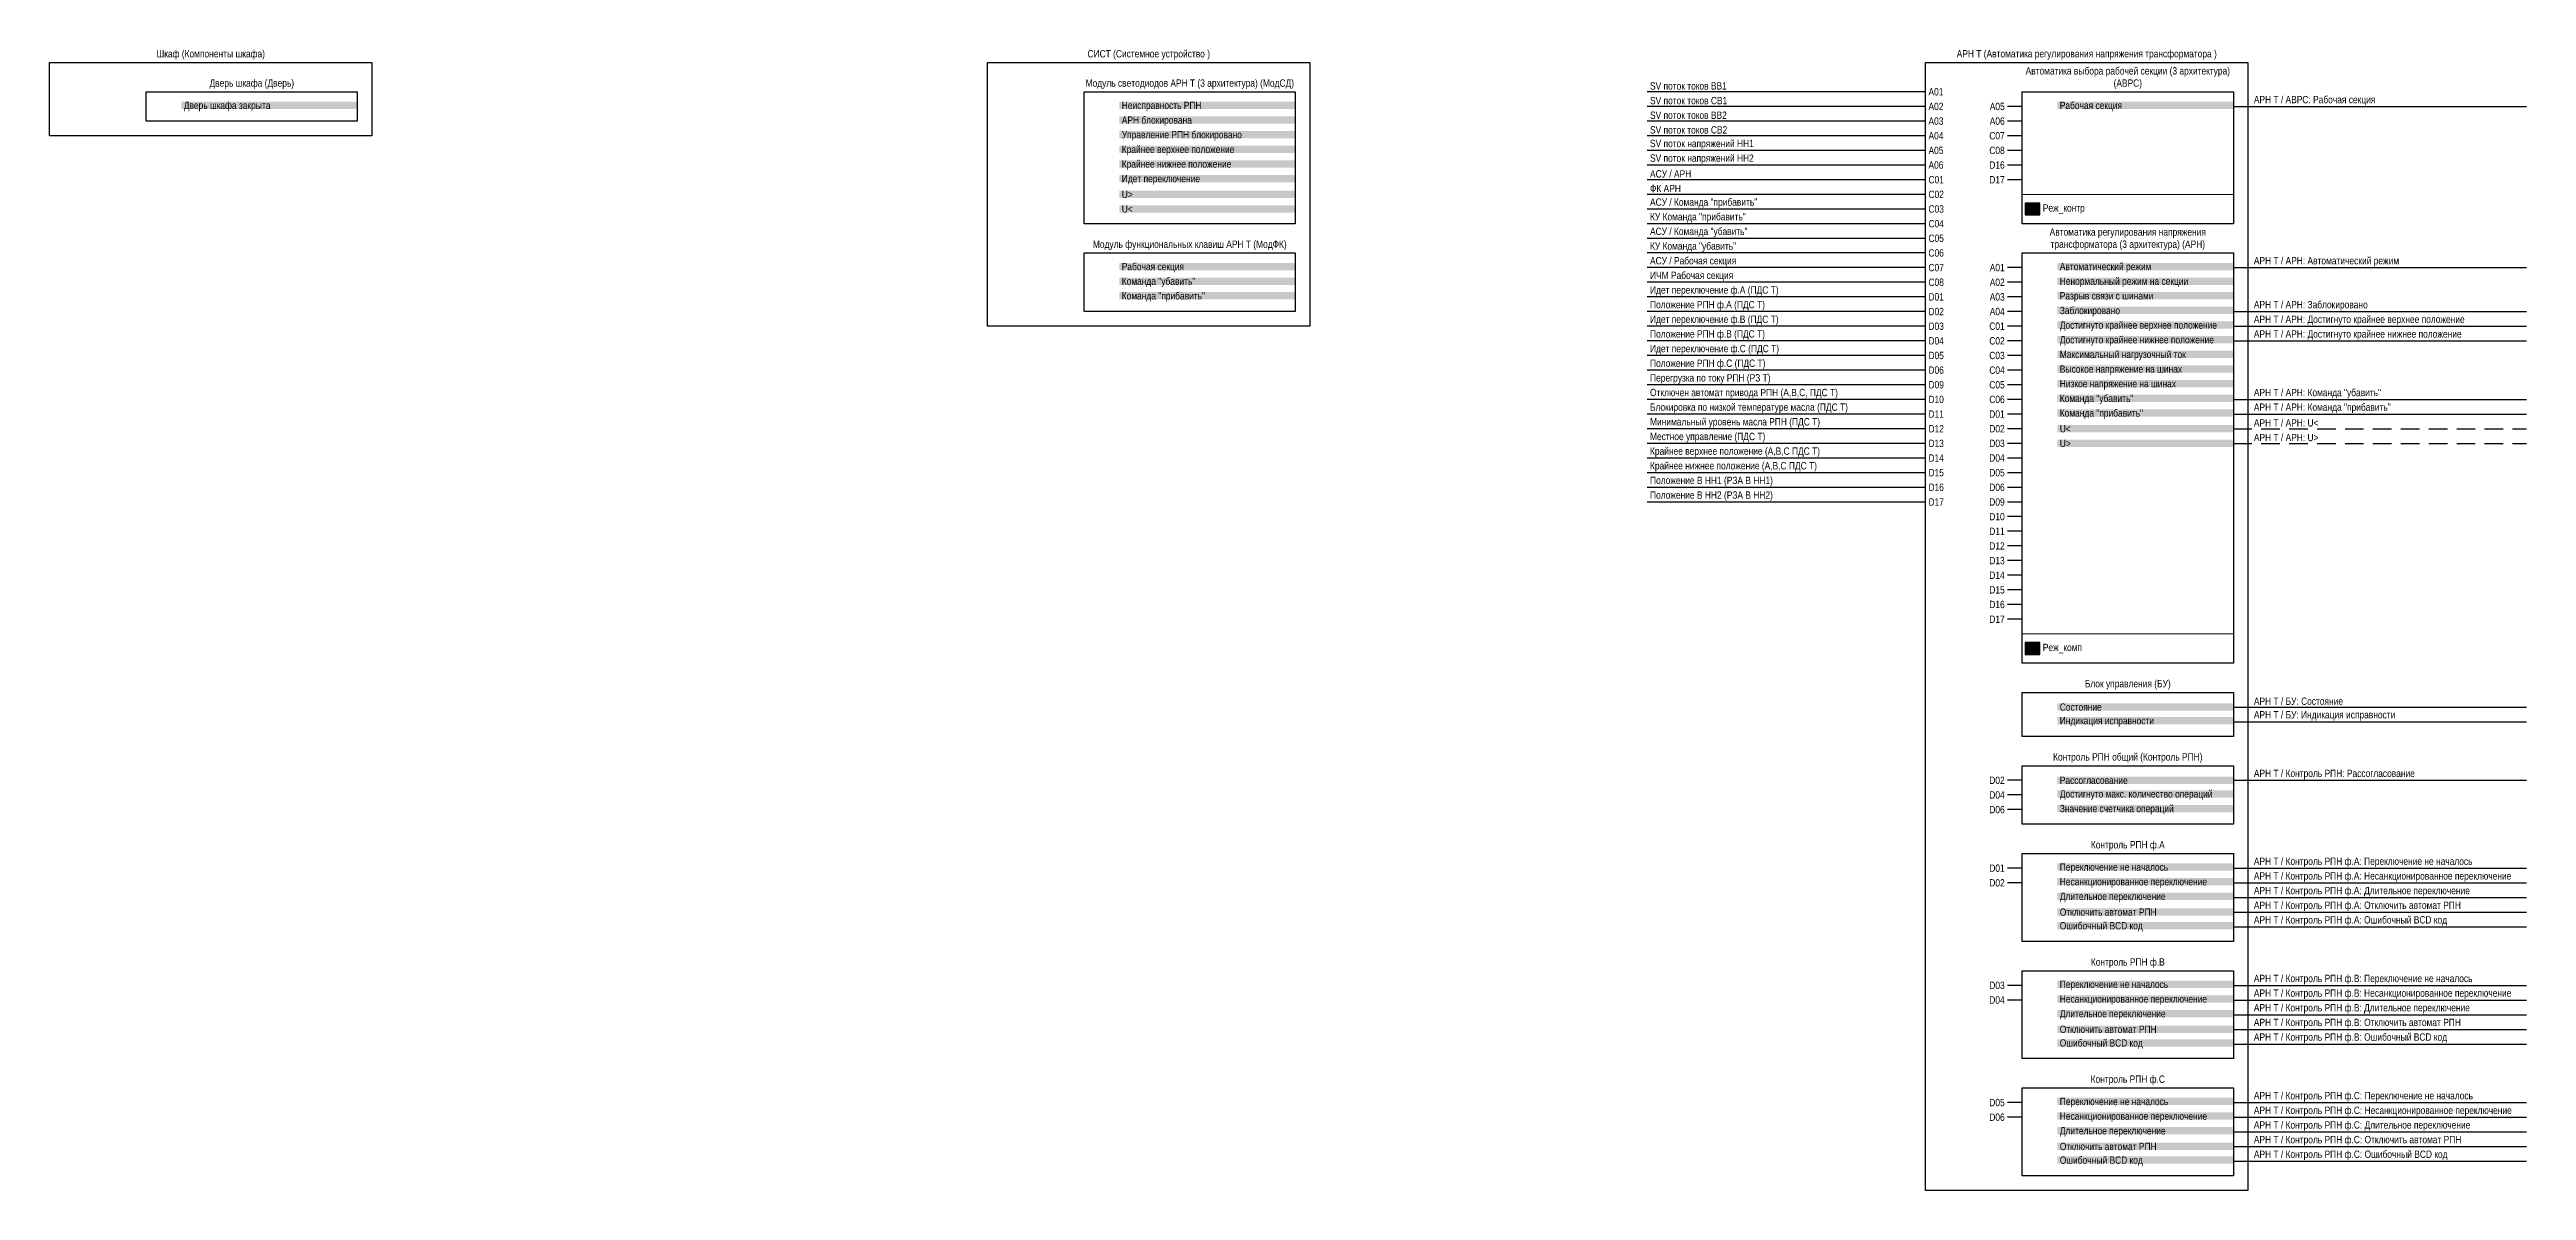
# Model space of a CAD drawing. Header units: millimetres. Extents: x -700 to 1485, y -575 to 4.
# Drawn here: x 640 to 1485, y -385 to 4 of the extents above; entities that cross this region are included whole.
import ezdxf

# ---------------------------------------------------------------- set-up
doc = ezdxf.new("R2010")
doc.units = ezdxf.units.MM
doc.linetypes.add('штриховая2', pattern=[9.525, 6.35, -3.175])
for name, color, linetype, lineweight in [('GOOSE', 224, 'Continuous', 30), ('MMS', 190, 'Continuous', 30), ('Вход-Аналоги', 5, 'Continuous', 30), ('Линии связи', 75, 'Continuous', 30), ('Основная', 7, 'Continuous', 30), ('Основная прерывистая', 7, 'штриховая2', 30), ('Сигналы внутр.', 13, 'Continuous', 30), ('Тонкая', 7, 'Continuous', 13)]:
    doc.layers.add(name, color=color, linetype=linetype, lineweight=lineweight)
doc.styles.add('Narrow', font='ARIALN.TTF')

# ---------------------------------------------------------------- blocks, each defined once
blk = doc.blocks.new('SW.2')
at = {"true_color": 0xadddf7}
h = blk.add_hatch(color=141, dxfattribs=at)
h.dxf.hatch_style = 1
h.paths.add_polyline_path([(5, 2), (0, 2), (0, -2), (5, -2)])
blk.add_lwpolyline([(5, 2), (0, 2), (0, -2), (5, -2)], close=True)
for points in [[(1, 0), (2, 0)], [(2, 0), (3, 1)], [(3, 0), (4, 0)]]:
    blk.add_lwpolyline(points)

msp = doc.modelspace()

# ---------------------------------------------------------------- linework, layer by layer
at = {"layer": 'Линии связи'}
for p, q in [((1280, -10), (1185, -10)), ((1280, -15), (1185, -15)), ((1313, -15), (1308, -15)), ((1385, -15), (1485, -15)), ((1280, -20), (1185, -20)), ((1280, -25), (1185, -25)), ((1313, -20), (1308, -20)), ((1313, -25), (1308, -25)), ((1280, -30), (1185, -30)), ((1313, -30), (1308, -30)), ((1280, -35), (1185, -35)), ((1280, -40), (1185, -40)), ((1313, -35), (1308, -35)), ((1313, -40), (1308, -40)), ((1280, -45), (1185, -45)), ((1280, -50), (1185, -50)), ((1280, -55), (1185, -55)), ((1280, -60), (1185, -60)), ((1280, -65), (1185, -65)), ((1280, -70), (1185, -70)), ((1280, -75), (1185, -75)), ((1313, -70), (1308, -70)), ((1313, -75), (1308, -75)), ((1385, -70), (1485, -70)), ((1280, -80), (1185, -80)), ((1313, -80), (1308, -80)), ((1280, -85), (1185, -85)), ((1280, -90), (1185, -90)), ((1313, -85), (1308, -85)), ((1313, -90), (1308, -90)), ((1385, -85), (1485, -85)), ((1385, -90), (1485, -90)), ((1280, -95), (1185, -95)), ((1280, -100), (1185, -100)), ((1313, -95), (1308, -95)), ((1313, -100), (1308, -100)), ((1385, -95), (1485, -95)), ((1280, -105), (1185, -105)), ((1313, -105), (1308, -105)), ((1280, -110), (1185, -110)), ((1280, -115), (1185, -115)), ((1313, -110), (1308, -110)), ((1313, -115), (1308, -115)), ((1385, -115), (1485, -115)), ((1280, -120), (1185, -120)), ((1280, -125), (1185, -125)), ((1313, -120), (1308, -120)), ((1313, -125), (1308, -125)), ((1385, -120), (1485, -120)), ((1280, -130), (1185, -130)), ((1280, -135), (1185, -135)), ((1313, -130), (1308, -130)), ((1313, -135), (1308, -135)), ((1280, -140), (1185, -140)), ((1313, -140), (1308, -140)), ((1280, -145), (1185, -145)), ((1280, -150), (1185, -150)), ((1313, -145), (1308, -145)), ((1313, -150), (1308, -150)), ((1313, -155), (1308, -155)), ((1313, -160), (1308, -160)), ((1313, -165), (1308, -165)), ((1313, -170), (1308, -170)), ((1313, -175), (1308, -175)), ((1313, -180), (1308, -180)), ((1313, -185), (1308, -185)), ((1313, -190), (1308, -190)), ((1385, -220), (1485, -220)), ((1385, -225), (1485, -225)), ((1313, -245), (1308, -245)), ((1385, -245), (1485, -245)), ((1313, -250), (1308, -250)), ((1313, -255), (1308, -255)), ((1313, -275), (1308, -275)), ((1385, -275), (1485, -275)), ((1313, -280), (1308, -280)), ((1385, -280), (1485, -280)), ((1385, -285), (1485, -285)), ((1385, -290), (1485, -290)), ((1385, -295), (1485, -295)), ((1313, -315), (1308, -315)), ((1313, -320), (1308, -320)), ((1385, -315), (1485, -315)), ((1385, -320), (1485, -320)), ((1385, -325), (1485, -325)), ((1385, -330), (1485, -330)), ((1385, -335), (1485, -335)), ((1313, -355), (1308, -355)), ((1313, -360), (1308, -360)), ((1385, -355), (1485, -355)), ((1385, -360), (1485, -360)), ((1385, -365), (1485, -365)), ((1385, -370), (1485, -370)), ((1385, -375), (1485, -375))]:
    msp.add_line(p, q, dxfattribs=at)
at = {"layer": 'Основная'}
for points in [[(640, 0), (750, 0), (750, -25), (640, -25), (640, 0)], [(960, 0), (1070, 0), (1070, -90), (960, -90), (960, 0)], [(1280, 0), (1390, 0), (1390, -385), (1280, -385), (1280, 0)], [(673, -10), (745, -10), (745, -20), (673, -20), (673, -10)], [(993, -10), (1065, -10), (1065, -55), (993, -55), (993, -10)], [(1313, -10), (1385, -10), (1385, -55), (1313, -55), (1313, -10)], [(993, -65), (1065, -65), (1065, -85), (993, -85), (993, -65)], [(1313, -65), (1385, -65), (1385, -205), (1313, -205), (1313, -65)], [(1313, -215), (1385, -215), (1385, -230), (1313, -230), (1313, -215)], [(1313, -240), (1385, -240), (1385, -260), (1313, -260), (1313, -240)], [(1313, -270), (1385, -270), (1385, -300), (1313, -300), (1313, -270)], [(1313, -310), (1385, -310), (1385, -340), (1313, -340), (1313, -310)], [(1313, -350), (1385, -350), (1385, -380), (1313, -380), (1313, -350)]]:
    msp.add_lwpolyline(points, close=True, dxfattribs=at)
at = {"layer": 'Основная прерывистая'}
for p, q in [((1385, -125), (1485, -125)), ((1385, -130), (1485, -130))]:
    msp.add_line(p, q, dxfattribs=at)
at = {"layer": 'Тонкая'}
for p, q in [((1313, -45), (1385, -45)), ((1313, -195), (1385, -195))]:
    msp.add_line(p, q, dxfattribs=at)

# ---------------------------------------------------------------- block references
for p in [(1314, -50), (1314, -200)]:
    msp.add_blockref('SW.2', p)

# ---------------------------------------------------------------- texts
at = {"layer": 'GOOSE', "char_height": 2.5, "width": 92, "attachment_point": 4, "style": 'Narrow'}
for s, insert in [('Положение РПН ф.А (ПДС Т)', (1186, -83)), ('Идет переключение ф.А (ПДС Т)', (1186, -78)), ('Положение РПН ф.В (ПДС Т)', (1186, -93)), ('Идет переключение ф.В (ПДС Т)', (1186, -88)), ('Положение РПН ф.С (ПДС Т)', (1186, -103)), ('Идет переключение ф.С (ПДС Т)', (1186, -98)), ('Перегрузка по току РПН (РЗ Т)', (1186, -108)), ('Отключен автомат привода РПН (А,В,С, ПДС Т)', (1186, -113)), ('Блокировка по низкой температуре масла (ПДС Т)', (1186, -118)), ('Минимальный уровень масла РПН (ПДС Т)', (1186, -123)), ('Местное управление (ПДС Т)', (1186, -128)), ('Крайнее верхнее положение (А,В,С ПДС Т)', (1186, -133)), ('Положение В НН1 (РЗА В НН1)', (1186, -143)), ('Крайнее нижнее положение (А,В,С ПДС Т)', (1186, -138)), ('Положение В НН2 (РЗА В НН2)', (1186, -148))]:
    msp.add_mtext(s, dxfattribs=dict(at, insert=insert))
at = {"layer": 'MMS', "char_height": 2.5, "width": 92, "attachment_point": 4, "style": 'Narrow'}
for s, insert in [('АСУ / АРН', (1186, -38)), ('ФК АРН', (1186, -43)), ('АСУ / Команда "прибавить"', (1186, -48)), ('АСУ / Команда "убавить"', (1186, -58)), ('КУ Команда "прибавить"', (1186, -53)), ('АСУ / Рабочая секция', (1186, -68)), ('КУ Команда "убавить"', (1186, -63)), ('ИЧМ Рабочая секция', (1186, -73))]:
    msp.add_mtext(s, dxfattribs=dict(at, insert=insert))
at = {"layer": 'Вход-Аналоги', "char_height": 2.5, "width": 92, "attachment_point": 4, "style": 'Narrow'}
for s, insert in [('SV поток токов ВВ1', (1186, -8)), ('SV поток токов СВ1', (1186, -13)), ('SV поток токов ВВ2', (1186, -18)), ('SV поток токов СВ2', (1186, -23)), ('SV поток напряжений НН1', (1186, -28)), ('SV поток напряжений НН2', (1186, -33))]:
    msp.add_mtext(s, dxfattribs=dict(at, insert=insert))
at = {"layer": 'Основная', "char_height": 2.5, "style": 'Narrow'}
for s, insert, width, attachment_point in [('Шкаф (Компоненты шкафа)', (695, 1), 110, 8), ('СИСТ (Системное устройство )', (1015, 1), 110, 8), ('АРН Т (Автоматика регулирования напряжения трансформатора )', (1335, 1), 110, 8), ('Дверь шкафа (Дверь)', (709, -9), 72, 8), ('Модуль светодиодов АРН Т (3 архитектура) (МодСД)', (1029, -9), 72, 8), ('Автоматика выбора рабочей секции (3 архитектура) (АВРС)', (1349, -9), 72, 8), ('A01', (1281, -10), 50, 4), ('A02', (1281, -15), 50, 4), ('A05', (1307, -15), 50, 6), ('A03', (1281, -20), 50, 4), ('A04', (1281, -25), 50, 4), ('C07', (1307, -25), 50, 6), ('A06', (1307, -20), 50, 6), ('A05', (1281, -30), 50, 4), ('A06', (1281, -35), 50, 4), ('C08', (1307, -30), 50, 6), ('D16', (1307, -35), 50, 6), ('C01', (1281, -40), 50, 4), ('D17', (1307, -40), 50, 6), ('C02', (1281, -45), 50, 4), ('C03', (1281, -50), 50, 4), ('C04', (1281, -55), 50, 4), ('C05', (1281, -60), 50, 4), ('Автоматика регулирования напряжения трансформатора (3 архитектура) (АРН)', (1349, -64), 72, 8), ('Модуль функциональных клавиш АРН Т (МодФК)', (1029, -64), 72, 8), ('C06', (1281, -65), 50, 4), ('C07', (1281, -70), 50, 4), ('C08', (1281, -75), 50, 4), ('A01', (1307, -70), 50, 6), ('A02', (1307, -75), 50, 6), ('D01', (1281, -80), 50, 4), ('D02', (1281, -85), 50, 4), ('A03', (1307, -80), 50, 6), ('A04', (1307, -85), 50, 6), ('D03', (1281, -90), 50, 4), ('C01', (1307, -90), 50, 6), ('D04', (1281, -95), 50, 4), ('D05', (1281, -100), 50, 4), ('C02', (1307, -95), 50, 6), ('C03', (1307, -100), 50, 6), ('D06', (1281, -105), 50, 4), ('D09', (1281, -110), 50, 4), ('C04', (1307, -105), 50, 6), ('C05', (1307, -110), 50, 6), ('D10', (1281, -115), 50, 4), ('C06', (1307, -115), 50, 6), ('D11', (1281, -120), 50, 4), ('D12', (1281, -125), 50, 4), ('D01', (1307, -120), 50, 6), ('D02', (1307, -125), 50, 6), ('D13', (1281, -130), 50, 4), ('D14', (1281, -135), 50, 4), ('D03', (1307, -130), 50, 6), ('D04', (1307, -135), 50, 6), ('D15', (1281, -140), 50, 4), ('D05', (1307, -140), 50, 6), ('D16', (1281, -145), 50, 4), ('D17', (1281, -150), 50, 4), ('D06', (1307, -145), 50, 6), ('D09', (1307, -150), 50, 6), ('D10', (1307, -155), 50, 6), ('D11', (1307, -160), 50, 6), ('D12', (1307, -165), 50, 6), ('D13', (1307, -170), 50, 6), ('D14', (1307, -175), 50, 6), ('D15', (1307, -180), 50, 6), ('D16', (1307, -185), 50, 6), ('D17', (1307, -190), 50, 6), ('Блок управления (БУ)', (1349, -214), 72, 8), ('Контроль РПН общий (Контроль РПН)', (1349, -239), 72, 8), ('D02', (1307, -245), 50, 6), ('D04', (1307, -250), 50, 6), ('D06', (1307, -255), 50, 6), ('Контроль РПН ф.А', (1349, -269), 72, 8), ('D01', (1307, -275), 50, 6), ('D02', (1307, -280), 50, 6), ('Контроль РПН ф.В', (1349, -309), 72, 8), ('D03', (1307, -315), 50, 6), ('D04', (1307, -320), 50, 6), ('Контроль РПН ф.С', (1349, -349), 72, 8), ('D05', (1307, -355), 50, 6), ('D06', (1307, -360), 50, 6)]:
    msp.add_mtext(s, dxfattribs=dict(at, insert=insert, width=width, attachment_point=attachment_point))
at = {"layer": 'Основная', "char_height": 2.5, "width": 60, "attachment_point": 4, "style": 'Narrow', "bg_fill": 1, "box_fill_scale": 1, "bg_fill_color": 9}
for s, insert in [(' Дверь шкафа закрыта', (685, -15)), (' Неисправность РПН', (1005, -15)), (' Рабочая секция', (1325, -15)), (' АРН блокирована', (1005, -20)), (' Управление РПН блокировано', (1005, -25)), (' Крайнее верхнее положение', (1005, -30)), (' Крайнее нижнее положение', (1005, -35)), (' Идет переключение', (1005, -40)), (' U>', (1005, -45)), (' U<', (1005, -50)), (' Рабочая секция', (1005, -70)), (' Команда "убавить"', (1005, -75)), (' Автоматический режим', (1325, -70)), (' Ненормальный режим на секции ', (1325, -75)), (' Команда "прибавить"', (1005, -80)), (' Разрыв связи с шинами', (1325, -80)), (' Заблокировано', (1325, -85)), (' Достигнуто крайнее верхнее положение', (1325, -90)), (' Достигнуто крайнее нижнее положение', (1325, -95)), (' Максимальный нагрузочный ток', (1325, -100)), (' Высокое напряжение на шинах', (1325, -105)), (' Низкое напряжение на шинах', (1325, -110)), (' Команда "убавить"', (1325, -115)), (' Команда "прибавить"', (1325, -120)), (' U<', (1325, -125)), (' U>', (1325, -130)), (' Состояние', (1325, -220)), (' Индикация исправности', (1325, -225)), (' Рассогласование', (1325, -245)), (' Достигнуто макс. количество операций', (1325, -250)), (' Значение счетчика операций', (1325, -255)), (' Переключение не началось', (1325, -275)), (' Несанкционированное переключение', (1325, -280)), (' Длительное переключение', (1325, -285)), (' Отключить автомат РПН', (1325, -290)), (' Ошибочный BCD код', (1325, -295)), (' Переключение не началось', (1325, -315)), (' Несанкционированное переключение', (1325, -320)), (' Длительное переключение', (1325, -325)), (' Отключить автомат РПН', (1325, -330)), (' Ошибочный BCD код', (1325, -335)), (' Переключение не началось', (1325, -355)), (' Несанкционированное переключение', (1325, -360)), (' Длительное переключение', (1325, -365)), (' Отключить автомат РПН', (1325, -370)), (' Ошибочный BCD код', (1325, -375))]:
    msp.add_mtext(s, dxfattribs=dict(at, insert=insert))
at = {"layer": 'Основная', "char_height": 2.5, "attachment_point": 4, "style": 'Narrow'}
for s, insert in [('Реж_контр', (1320, -50)), ('Реж_комп', (1320, -200))]:
    msp.add_mtext(s, dxfattribs=dict(at, insert=insert))
at = {"layer": 'Сигналы внутр.', "char_height": 2.5, "width": 100, "attachment_point": 4, "style": 'Narrow'}
for s, insert in [('АРН Т / АВРС: Рабочая секция', (1392, -13)), ('АРН Т / АРН: Автоматический режим', (1392, -68)), ('АРН Т / АРН: Заблокировано', (1392, -83)), ('АРН Т / АРН: Достигнуто крайнее верхнее положение', (1392, -88)), ('АРН Т / АРН: Достигнуто крайнее нижнее положение', (1392, -93)), ('АРН Т / АРН: Команда "убавить"', (1392, -113)), ('АРН Т / АРН: Команда "прибавить"', (1392, -118)), ('АРН Т / АРН: U<', (1392, -123)), ('АРН Т / АРН: U>', (1392, -128)), ('АРН Т / БУ: Состояние', (1392, -218)), ('АРН Т / БУ: Индикация исправности', (1392, -223)), ('АРН Т / Контроль РПН: Рассогласование', (1392, -243)), ('АРН Т / Контроль РПН ф.А: Переключение не началось', (1392, -273)), ('АРН Т / Контроль РПН ф.А: Несанкционированное переключение', (1392, -278)), ('АРН Т / Контроль РПН ф.А: Длительное переключение', (1392, -283)), ('АРН Т / Контроль РПН ф.А: Отключить автомат РПН', (1392, -288)), ('АРН Т / Контроль РПН ф.А: Ошибочный BCD код', (1392, -293)), ('АРН Т / Контроль РПН ф.В: Переключение не началось', (1392, -313)), ('АРН Т / Контроль РПН ф.В: Несанкционированное переключение', (1392, -318)), ('АРН Т / Контроль РПН ф.В: Длительное переключение', (1392, -323)), ('АРН Т / Контроль РПН ф.В: Отключить автомат РПН', (1392, -328)), ('АРН Т / Контроль РПН ф.В: Ошибочный BCD код', (1392, -333)), ('АРН Т / Контроль РПН ф.С: Переключение не началось', (1392, -353)), ('АРН Т / Контроль РПН ф.С: Несанкционированное переключение', (1392, -358)), ('АРН Т / Контроль РПН ф.С: Длительное переключение', (1392, -363)), ('АРН Т / Контроль РПН ф.С: Отключить автомат РПН', (1392, -368)), ('АРН Т / Контроль РПН ф.С: Ошибочный BCD код', (1392, -373))]:
    msp.add_mtext(s, dxfattribs=dict(at, insert=insert))

doc.saveas('drawing.dxf')
